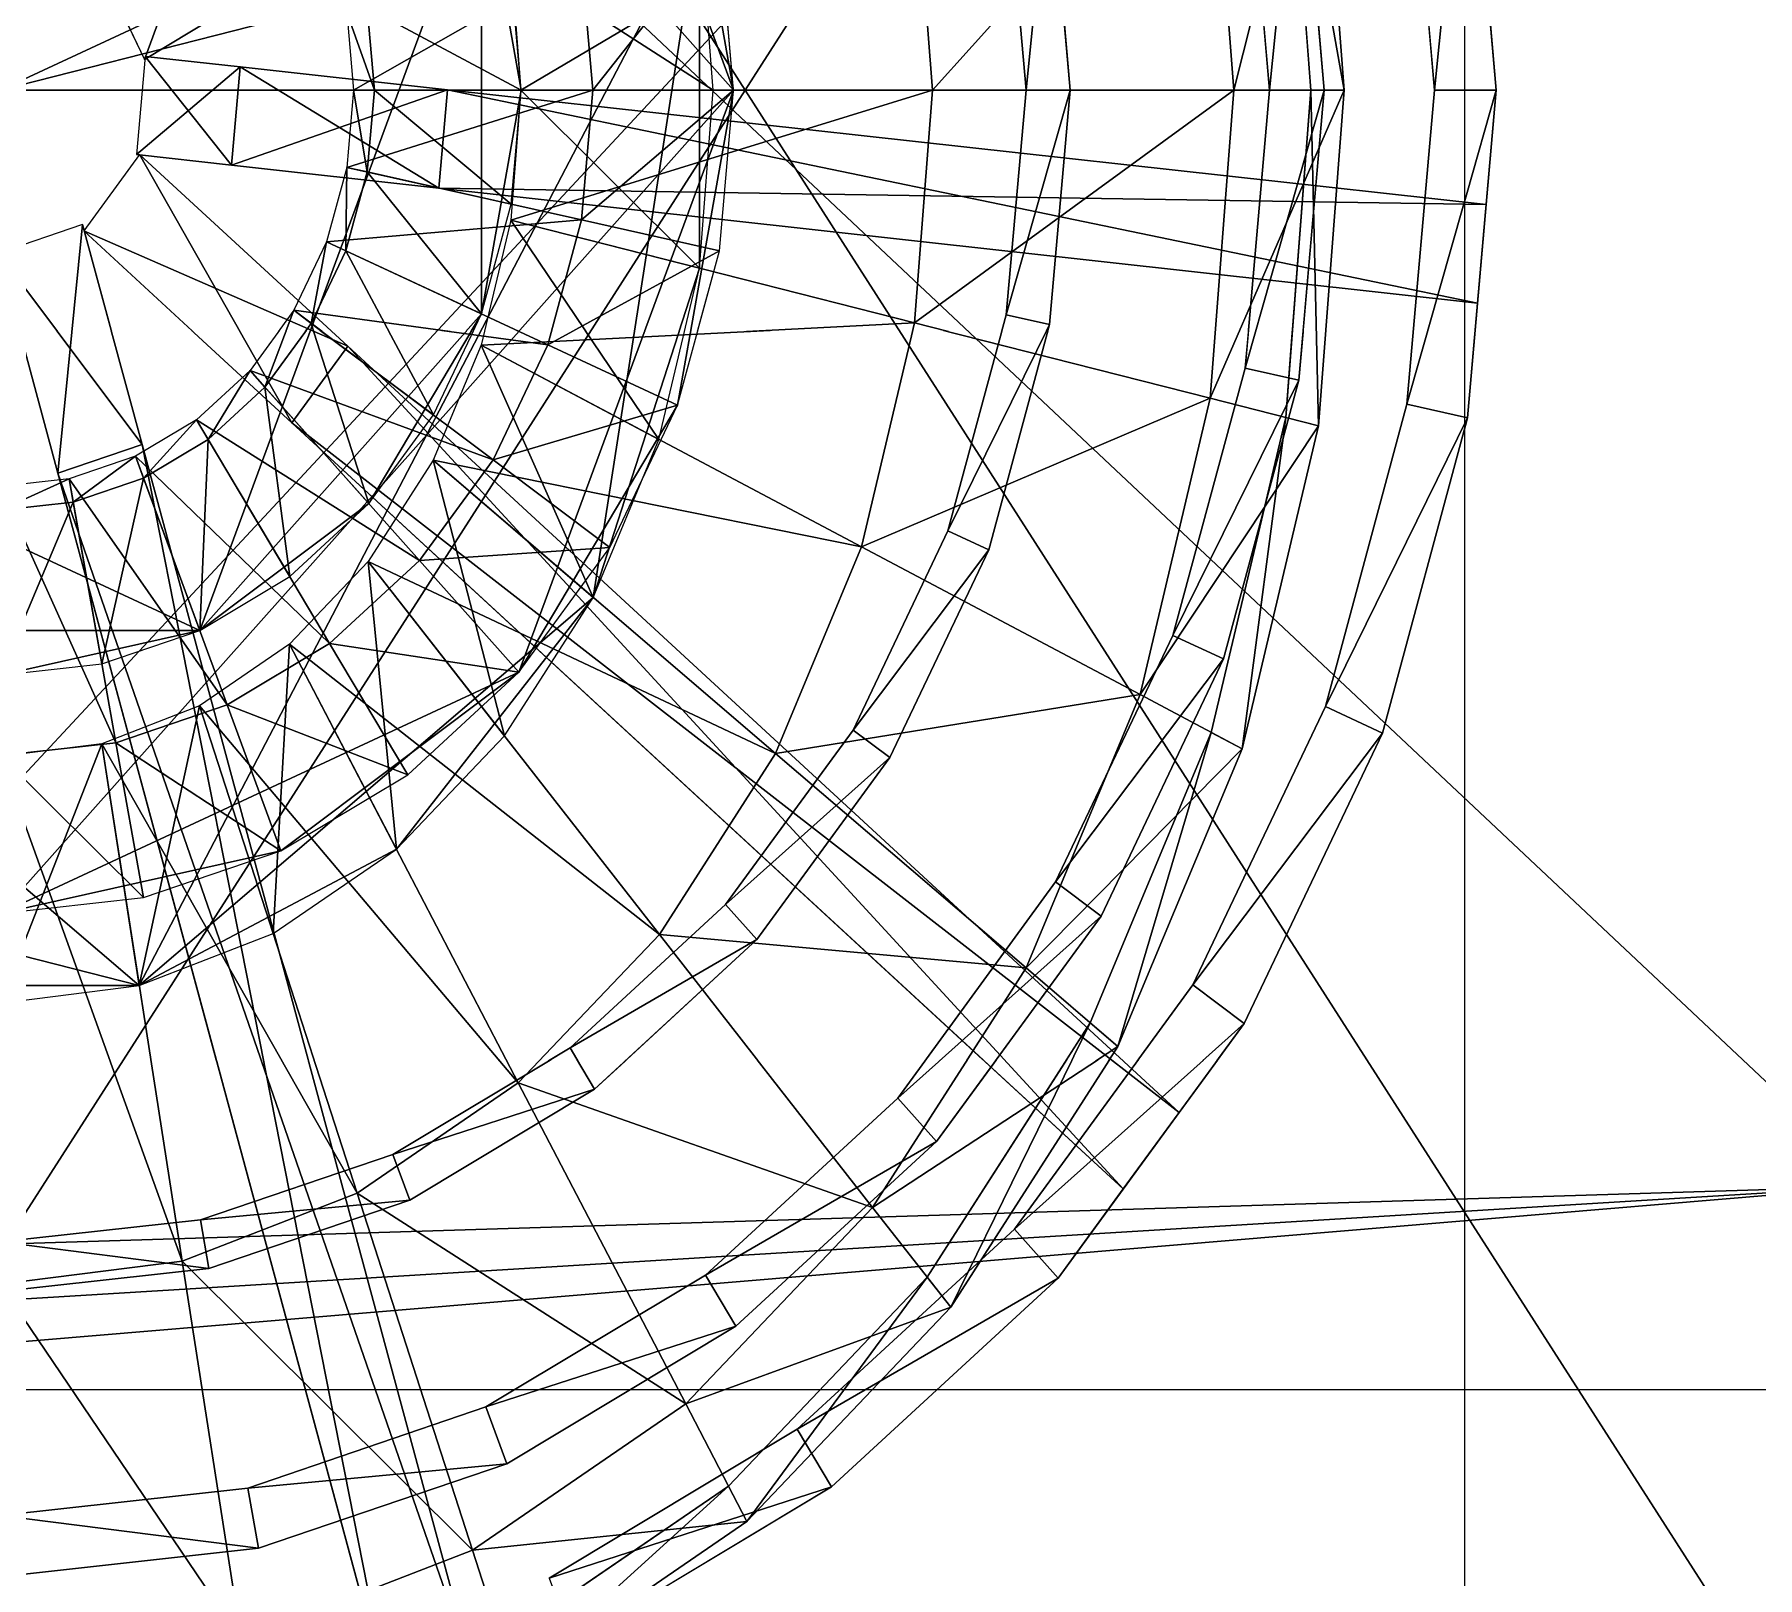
# Model space of a CAD drawing. Units: millimetres at full size, sheet at 1:50. Extents: x -9750 to 9750, y -6680 to 6675.
# Drawn here: x -107.2 to 2.4, y 2052.7 to 2150.8 of the extents above; entities that cross this region are included whole.
import ezdxf

# ---------------------------------------------------------------- set-up
doc = ezdxf.new("R2010")
doc.units = ezdxf.units.MM
doc.header["$LTSCALE"] = 50
doc.layers.add('0-9_部品実装', color=7, linetype='Continuous')
doc.layers.add('0-A_汎用オブジェクト（実装）', color=4, linetype='Continuous')

msp = doc.modelspace()

# ---------------------------------------------------------------- wipeouts: each hides what was drawn before it
msp.add_wipeout([(-3365.77, 3792.05), (-3365.77, -1764.95), (296.23, -1764.95), (296.23, -1764.95)])

# ---------------------------------------------------------------- next in the draw order: wipeouts: each hides what was drawn before it
msp.add_wipeout([(-3365.77, 3792.05), (296.23, -1764.95), (296.23, 3792.05), (296.23, 3792.05)])

# ---------------------------------------------------------------- next in the draw order: wipeouts: each hides what was drawn before it
msp.add_wipeout([(-301.16, 2039.03), (296.23, 2039.03), (296.23, 2085.54), (296.23, 2085.54)])

# ---------------------------------------------------------------- next in the draw order: wipeouts: each hides what was drawn before it
msp.add_wipeout([(-301.16, 2039.03), (296.23, 2085.54), (-303.77, 2085.54), (-303.77, 2085.54)])

# ---------------------------------------------------------------- next in the draw order: linework, layer by layer
at = {"layer": '0-A_汎用オブジェクト（実装）'}
for p, q in [((-71.59, 2083.72), (-83.35, 2076.66)), ((-71.59, 2083.72), (-83.35, 2076.66)), ((-64.54, 2071.88), (-52.31, 2083.15)), ((-49.85, 2080.39), (-62.61, 2068.63)), ((-49.85, 2080.39), (-62.61, 2068.63)), ((-96.66, 2075.41), (-84.43, 2079.57)), ((-83.35, 2076.66), (-96.12, 2072.31)), ((-83.35, 2076.66), (-96.12, 2072.31)), ((-109.39, 2074), (-96.66, 2075.41)), ((-109.39, 2074), (-96.66, 2075.41)), ((-58.71, 2062.08), (-44.89, 2074.82)), ((-58.71, 2062.08), (-44.89, 2074.82)), ((-96.12, 2072.31), (-109.39, 2070.84)), ((-96.12, 2072.31), (-109.39, 2070.84)), ((-63.08, 2058.47), (-50.44, 2071.76)), ((-63.08, 2058.47), (-50.44, 2071.76)), ((-63.08, 2058.47), (-50.44, 2071.76)), ((-63.08, 2058.47), (-50.44, 2071.76)), ((-63.08, 2058.47), (-50.44, 2071.76)), ((-63.08, 2058.47), (-50.44, 2071.76)), ((-42.11, 2071.7), (-56.53, 2058.41)), ((-42.11, 2071.7), (-56.53, 2058.41)), ((-62.61, 2068.63), (-77.17, 2059.89)), ((-62.61, 2068.63), (-77.17, 2059.89)), ((-74.48, 2052.61), (-58.71, 2062.08)), ((-74.48, 2052.61), (-58.71, 2062.08)), ((-77.17, 2059.89), (-92.96, 2054.51)), ((-77.17, 2059.89), (-92.96, 2054.51)), ((-77.49, 2048.6), (-63.08, 2058.47)), ((-77.49, 2048.6), (-63.08, 2058.47)), ((-77.49, 2048.6), (-63.08, 2058.47)), ((-77.49, 2048.6), (-63.08, 2058.47)), ((-77.49, 2048.6), (-63.08, 2058.47)), ((-77.49, 2048.6), (-63.08, 2058.47)), ((-56.53, 2058.41), (-72.98, 2048.53)), ((-56.53, 2058.41), (-72.98, 2048.53)), ((-61.9, 2056.22), (-76.68, 2046.1)), ((-76.68, 2046.1), (-61.9, 2056.22)), ((-92.96, 2054.51), (-109.39, 2052.69)), ((-92.96, 2054.51), (-109.39, 2052.69))]:
    msp.add_line(p, q, dxfattribs=at)
for points in [[(-65.8, 2063.69), (-76.45, 2084.12), (-86.7, 2077.1)], [(-84.43, 2079.57), (-83.35, 2076.66), (-71.59, 2083.72)], [(-84.43, 2079.57), (-83.35, 2076.66), (-71.59, 2083.72)], [(-53.91, 2076.19), (-76.45, 2084.12), (-65.8, 2063.69)], [(-64.54, 2071.88), (-49.85, 2080.39), (-52.31, 2083.15)], [(-64.54, 2071.88), (-62.61, 2068.63), (-49.85, 2080.39), (-64.54, 2071.88), (-49.85, 2080.39), (-52.31, 2083.15)], [(-64.54, 2071.88), (-62.61, 2068.63), (-49.85, 2080.39)], [(-96.66, 2075.41), (-83.35, 2076.66), (-84.43, 2079.57)], [(-96.66, 2075.41), (-83.35, 2076.66), (-84.43, 2079.57)], [(-79.36, 2054.4), (-86.7, 2077.1), (-97.82, 2072.78)], [(-65.8, 2063.69), (-86.7, 2077.1), (-79.36, 2054.4)], [(-96.66, 2075.41), (-96.12, 2072.31), (-83.35, 2076.66)], [(-96.66, 2075.41), (-96.12, 2072.31), (-83.35, 2076.66)], [(-48.94, 2069.84), (-53.91, 2076.19), (-65.8, 2063.69)], [(-109.39, 2074), (-96.12, 2072.31), (-96.66, 2075.41)], [(-109.39, 2074), (-109.39, 2070.84), (-96.12, 2072.31), (-109.39, 2074), (-96.12, 2072.31), (-96.66, 2075.41)], [(-58.71, 2062.08), (-56.53, 2058.41), (-42.11, 2071.7), (-58.71, 2062.08), (-42.11, 2071.7), (-44.89, 2074.82)], [(-58.71, 2062.08), (-56.53, 2058.41), (-42.11, 2071.7), (-58.71, 2062.08), (-42.11, 2071.7), (-44.89, 2074.82)], [(-109.39, 2074), (-109.39, 2070.84), (-96.12, 2072.31)], [(-94.08, 2048.68), (-97.82, 2072.78), (-109.39, 2071.32)], [(-79.36, 2054.4), (-97.82, 2072.78), (-94.08, 2048.68)], [(-78.5, 2063.5), (-62.61, 2068.63), (-64.54, 2071.88)], [(-78.5, 2063.5), (-62.61, 2068.63), (-64.54, 2071.88)], [(-50.44, 2071.76), (-63.08, 2058.47), (-61.9, 2056.22)], [(-50.44, 2071.76), (-61.9, 2056.22), (-48.94, 2069.84)], [(-94.08, 2048.68), (-109.39, 2071.32), (-109.39, 2046.75)], [(-48.94, 2069.84), (-65.8, 2063.69), (-61.9, 2056.22)], [(-78.5, 2063.5), (-77.17, 2059.89), (-62.61, 2068.63)], [(-78.5, 2063.5), (-77.17, 2059.89), (-62.61, 2068.63)], [(-93.64, 2058.34), (-77.17, 2059.89), (-78.5, 2063.5), (-93.64, 2058.34), (-92.96, 2054.51), (-77.17, 2059.89)], [(-93.64, 2058.34), (-77.17, 2059.89), (-78.5, 2063.5)], [(-61.9, 2056.22), (-65.8, 2063.69), (-79.36, 2054.4)], [(-74.48, 2052.61), (-56.53, 2058.41), (-58.71, 2062.08)], [(-74.48, 2052.61), (-56.53, 2058.41), (-58.71, 2062.08)], [(-93.64, 2058.34), (-92.96, 2054.51), (-77.17, 2059.89)], [(-109.39, 2056.6), (-92.96, 2054.51), (-93.64, 2058.34)], [(-109.39, 2056.6), (-92.96, 2054.51), (-93.64, 2058.34)], [(-63.08, 2058.47), (-77.49, 2048.6), (-76.68, 2046.1)], [(-63.08, 2058.47), (-76.68, 2046.1), (-61.9, 2056.22)], [(-74.48, 2052.61), (-72.98, 2048.53), (-56.53, 2058.41)], [(-74.48, 2052.61), (-72.98, 2048.53), (-56.53, 2058.41)], [(-109.39, 2056.6), (-109.39, 2052.69), (-92.96, 2054.51)], [(-109.39, 2056.6), (-109.39, 2052.69), (-92.96, 2054.51)], [(-61.9, 2056.22), (-79.36, 2054.4), (-76.68, 2046.1)], [(-76.68, 2046.1), (-79.36, 2054.4), (-94.08, 2048.68)]]:
    msp.add_lwpolyline(points, close=True, dxfattribs=at)
for points in [[(-78.5, 2063.5), (-64.54, 2071.88), (-52.31, 2083.15)], [(-37.97, 2077.37), (-42.11, 2071.7), (-37.97, 2077.37)], [(-93.64, 2058.34), (-78.5, 2063.5), (-64.54, 2071.88)], [(-48.94, 2069.84), (-61.9, 2056.22), (-48.94, 2069.84)], [(-109.39, 2056.6), (-93.64, 2058.34), (-78.5, 2063.5)], [(-125.14, 2058.34), (-109.39, 2056.6), (-93.64, 2058.34)]]:
    msp.add_lwpolyline(points, dxfattribs=at)

# ---------------------------------------------------------------- next in the draw order: wipeouts: each hides what was drawn before it
msp.add_wipeout([(-303.77, 2085.54), (296.23, 2085.54), (296.23, 2131.95), (296.23, 2131.95)])

# ---------------------------------------------------------------- next in the draw order: wipeouts: each hides what was drawn before it
msp.add_wipeout([(-303.77, 2085.54), (296.23, 2131.95), (-299.27, 2131.95), (-299.27, 2131.95)])

# ---------------------------------------------------------------- next in the draw order: linework, layer by layer
for p, q in [((-34.81, 2112.57), (-30.21, 2129.58)), ((-26.8, 2128.82), (-31.59, 2111.08)), ((-26.8, 2128.82), (-31.59, 2111.08)), ((-25.11, 2108.06), (-19.92, 2127.28)), ((-70.62, 2118.17), (-66.31, 2127.23)), ((-70.62, 2118.17), (-66.31, 2127.23)), ((-32.37, 2106.4), (-27.63, 2126.44)), ((-32.37, 2106.4), (-27.63, 2126.44)), ((-32.37, 2106.4), (-27.63, 2126.44)), ((-32.37, 2106.4), (-27.63, 2126.44)), ((-32.37, 2106.4), (-27.63, 2126.44)), ((-32.37, 2106.4), (-27.63, 2126.44)), ((-37.97, 2077.37), (-90.84, 2126.11)), ((-90.84, 2126.11), (-37.97, 2077.37)), ((-105.73, 2122.9), (-84.58, 2044.58)), ((-84.58, 2044.58), (-105.73, 2122.9)), ((-55.15, 2106.56), (-49.12, 2119.23)), ((-76.42, 2110.24), (-70.62, 2118.17)), ((-76.42, 2110.24), (-70.62, 2118.17)), ((-31.59, 2111.08), (-39.37, 2094.72)), ((-31.59, 2111.08), (-39.37, 2094.72)), ((-83.48, 2103.72), (-76.42, 2110.24)), ((-83.48, 2103.72), (-76.42, 2110.24)), ((-33.54, 2090.35), (-25.11, 2108.06)), ((-63.26, 2095.46), (-55.15, 2106.56)), ((-40.08, 2087.94), (-32.37, 2106.4)), ((-40.08, 2087.94), (-32.37, 2106.4)), ((-40.08, 2087.94), (-32.37, 2106.4)), ((-40.08, 2087.94), (-32.37, 2106.4)), ((-40.08, 2087.94), (-32.37, 2106.4)), ((-40.08, 2087.94), (-32.37, 2106.4)), ((-21.48, 2106.37), (-30.28, 2087.9)), ((-21.48, 2106.37), (-30.28, 2087.9)), ((-52.81, 2104.81), (-61.27, 2093.23)), ((-91.55, 2098.88), (-83.48, 2103.72)), ((-91.55, 2098.88), (-83.48, 2103.72)), ((-100.29, 2095.9), (-91.55, 2098.88)), ((-100.29, 2095.9), (-91.55, 2098.88)), ((-52.31, 2083.15), (-42.27, 2096.9)), ((-109.39, 2094.89), (-100.29, 2095.9)), ((-109.39, 2094.89), (-100.29, 2095.9)), ((-73.15, 2086.35), (-63.26, 2095.46)), ((-39.37, 2094.72), (-49.85, 2080.39)), ((-39.37, 2094.72), (-49.85, 2080.39)), ((-61.27, 2093.23), (-71.59, 2083.72)), ((-61.27, 2093.23), (-71.59, 2083.72)), ((-44.89, 2074.82), (-33.54, 2090.35)), ((-50.44, 2071.76), (-40.08, 2087.94)), ((-50.44, 2071.76), (-40.08, 2087.94)), ((-50.44, 2071.76), (-40.08, 2087.94)), ((-50.44, 2071.76), (-40.08, 2087.94)), ((-50.44, 2071.76), (-40.08, 2087.94)), ((-50.44, 2071.76), (-40.08, 2087.94)), ((-42.11, 2071.7), (-30.28, 2087.9)), ((-34.42, 2082.23), (-30.28, 2087.9)), ((-84.43, 2079.57), (-73.15, 2086.35))]:
    msp.add_line(p, q, dxfattribs=at)
for points in [[(-37.97, 2077.37), (-34.42, 2082.23), (-87.29, 2130.97), (-37.97, 2077.37), (-87.29, 2130.97), (-90.84, 2126.11)], [(-71.69, 2115), (-78.81, 2131.05), (-81.87, 2123.72)], [(-54.61, 2118.21), (-78.81, 2131.05), (-81.87, 2123.72), (-54.61, 2118.21), (-81.87, 2123.72), (-60.09, 2105.07)], [(-71.69, 2115), (-67.5, 2125.04), (-78.81, 2131.05)], [(-78.05, 2123.75), (-66.31, 2127.23), (-74.57, 2131.07)], [(-34.81, 2112.57), (-26.8, 2128.82), (-30.21, 2129.58)], [(-34.81, 2112.57), (-31.59, 2111.08), (-26.8, 2128.82), (-34.81, 2112.57), (-26.8, 2128.82), (-30.21, 2129.58)], [(-96.17, 2125.05), (-93.51, 2129.44), (-96.91, 2126.3)], [(-82.74, 2117.34), (-93.51, 2129.44), (-96.91, 2126.3)], [(-96.17, 2125.05), (-92.57, 2128.37), (-93.51, 2129.44)], [(-92.57, 2128.37), (-96.17, 2125.05), (-90.98, 2116.33)], [(-78.05, 2123.75), (-93.51, 2129.44), (-82.74, 2117.34)], [(-92.57, 2128.37), (-90.98, 2116.33), (-85.96, 2120.96)], [(-34.81, 2112.57), (-31.59, 2111.08), (-26.8, 2128.82)], [(-25.55, 2125.91), (-32.43, 2127.66), (-36.9, 2108.81)], [(-100.28, 2122.58), (-96.91, 2126.3), (-100.8, 2123.97)], [(-88.45, 2112.07), (-96.91, 2126.3), (-100.8, 2123.97)], [(-100.28, 2122.58), (-96.17, 2125.05), (-96.91, 2126.3)], [(-82.74, 2117.34), (-96.91, 2126.3), (-88.45, 2112.07)], [(-78.05, 2123.75), (-70.62, 2118.17), (-66.31, 2127.23)], [(-76.42, 2110.24), (-70.62, 2118.17), (-66.31, 2127.23)], [(-27.63, 2126.44), (-30.41, 2105.36), (-25.55, 2125.91), (-27.63, 2126.44), (-32.37, 2106.4), (-30.41, 2105.36)], [(-34.42, 2082.23), (-90.84, 2126.11), (-37.97, 2077.37)], [(-25.55, 2125.91), (-36.9, 2108.81), (-30.41, 2105.36)], [(-84.58, 2044.58), (-100.38, 2124.73), (-105.73, 2122.9)], [(-79.23, 2046.4), (-100.38, 2124.73), (-105.73, 2122.9), (-79.23, 2046.4), (-105.73, 2122.9), (-84.58, 2044.58)], [(-84.58, 2044.58), (-79.23, 2046.4), (-100.38, 2124.73)], [(-96.17, 2125.05), (-100.28, 2122.58), (-96.71, 2112.89)], [(-96.17, 2125.05), (-96.71, 2112.89), (-90.98, 2116.33)], [(-104.75, 2121.06), (-100.8, 2123.97), (-105.01, 2122.53)], [(-94.97, 2108.16), (-105.01, 2122.53), (-102.04, 2105.75), (-94.97, 2108.16), (-100.8, 2123.97), (-105.01, 2122.53)], [(-104.75, 2121.06), (-100.28, 2122.58), (-100.8, 2123.97)], [(-88.45, 2112.07), (-100.8, 2123.97), (-94.97, 2108.16)], [(-77.33, 2106.2), (-81.87, 2123.72), (-85.99, 2117.29), (-77.33, 2106.2), (-71.69, 2115), (-81.87, 2123.72)], [(-60.09, 2105.07), (-81.87, 2123.72), (-85.99, 2117.29)], [(-82.74, 2117.34), (-70.62, 2118.17), (-78.05, 2123.75)], [(-109.39, 2120.55), (-105.01, 2122.53), (-109.39, 2122.05)], [(-109.39, 2120.55), (-104.75, 2121.06), (-105.01, 2122.53)], [(-102.04, 2105.75), (-105.01, 2122.53), (-109.39, 2122.05)], [(-102.04, 2105.75), (-109.39, 2122.05), (-109.39, 2104.93)], [(-100.28, 2122.58), (-102.93, 2110.77), (-96.71, 2112.89), (-100.28, 2122.58), (-104.75, 2121.06), (-102.93, 2110.77)], [(-104.75, 2121.06), (-109.39, 2110.06), (-102.93, 2110.77), (-104.75, 2121.06), (-109.39, 2120.55), (-109.39, 2110.06)], [(-85.96, 2120.96), (-96.71, 2112.89), (-90.98, 2116.33)], [(-55.15, 2106.56), (-52.81, 2104.81), (-46.52, 2118.02), (-55.15, 2106.56), (-46.52, 2118.02), (-49.12, 2119.23)], [(-55.15, 2106.56), (-52.81, 2104.81), (-46.52, 2118.02), (-55.15, 2106.56), (-46.52, 2118.02), (-49.12, 2119.23)], [(-82.74, 2117.34), (-76.42, 2110.24), (-70.62, 2118.17)], [(-36.9, 2108.81), (-54.61, 2118.21), (-60.09, 2105.07)], [(-84.2, 2098.98), (-85.99, 2117.29), (-91, 2112.02)], [(-67.47, 2093.56), (-85.99, 2117.29), (-91, 2112.02)], [(-88.45, 2112.07), (-76.42, 2110.24), (-82.74, 2117.34)], [(-84.2, 2098.98), (-77.33, 2106.2), (-85.99, 2117.29)], [(-60.09, 2105.07), (-85.99, 2117.29), (-67.47, 2093.56)], [(-71.69, 2115), (-100.55, 2090.3), (-84.2, 2098.98)], [(-71.69, 2115), (-84.2, 2098.98), (-77.33, 2106.2)], [(-96.71, 2112.89), (-122.07, 2112.89), (-109.39, 2110.06)], [(-96.71, 2112.89), (-109.39, 2110.06), (-102.93, 2110.77)], [(-92.04, 2093.61), (-91, 2112.02), (-96.72, 2108.1), (-92.04, 2093.61), (-84.2, 2098.98), (-91, 2112.02)], [(-76.45, 2084.12), (-91, 2112.02), (-96.72, 2108.1)], [(-94.97, 2108.16), (-91.55, 2098.88), (-83.48, 2103.72), (-94.97, 2108.16), (-83.48, 2103.72), (-88.45, 2112.07)], [(-67.47, 2093.56), (-91, 2112.02), (-76.45, 2084.12)], [(-88.45, 2112.07), (-83.48, 2103.72), (-76.42, 2110.24)], [(-42.27, 2096.9), (-31.59, 2111.08), (-34.81, 2112.57)], [(-42.27, 2096.9), (-31.59, 2111.08), (-34.81, 2112.57)], [(-42.27, 2096.9), (-39.37, 2094.72), (-31.59, 2111.08)], [(-42.27, 2096.9), (-39.37, 2094.72), (-31.59, 2111.08)], [(-109.39, 2094.89), (-91.55, 2098.88), (-76.42, 2110.24)], [(-91.55, 2098.88), (-83.48, 2103.72), (-76.42, 2110.24)], [(-36.9, 2108.81), (-60.09, 2105.07), (-44.15, 2091.43)], [(-30.41, 2105.36), (-36.9, 2108.81), (-44.15, 2091.43), (-30.41, 2105.36), (-44.15, 2091.43), (-38.31, 2086.43)], [(-100.55, 2090.3), (-96.72, 2108.1), (-102.93, 2105.69)], [(-86.7, 2077.1), (-102.93, 2105.69), (-97.82, 2072.78), (-86.7, 2077.1), (-96.72, 2108.1), (-102.93, 2105.69)], [(-102.04, 2105.75), (-91.55, 2098.88), (-94.97, 2108.16)], [(-100.55, 2090.3), (-92.04, 2093.61), (-96.72, 2108.1)], [(-76.45, 2084.12), (-96.72, 2108.1), (-86.7, 2077.1)], [(-33.54, 2090.35), (-21.48, 2106.37), (-25.11, 2108.06)], [(-33.54, 2090.35), (-21.48, 2106.37), (-25.11, 2108.06)], [(-63.26, 2095.46), (-52.81, 2104.81), (-55.15, 2106.56)], [(-63.26, 2095.46), (-52.81, 2104.81), (-55.15, 2106.56)], [(-109.39, 2104.93), (-109.39, 2094.89), (-100.29, 2095.9), (-109.39, 2104.93), (-100.29, 2095.9), (-102.04, 2105.75)], [(-109.39, 2089.19), (-102.93, 2105.69), (-109.39, 2104.87)], [(-109.39, 2089.19), (-100.55, 2090.3), (-102.93, 2105.69)], [(-97.82, 2072.78), (-102.93, 2105.69), (-109.39, 2104.87)], [(-102.04, 2105.75), (-100.29, 2095.9), (-91.55, 2098.88)], [(-32.37, 2106.4), (-38.31, 2086.43), (-30.41, 2105.36), (-32.37, 2106.4), (-40.08, 2087.94), (-38.31, 2086.43)], [(-33.54, 2090.35), (-30.28, 2087.9), (-21.48, 2106.37)], [(-33.54, 2090.35), (-30.28, 2087.9), (-21.48, 2106.37)], [(-97.82, 2072.78), (-109.39, 2104.87), (-109.39, 2071.32)], [(-44.15, 2091.43), (-60.09, 2105.07), (-67.47, 2093.56)], [(-63.26, 2095.46), (-61.27, 2093.23), (-52.81, 2104.81)], [(-63.26, 2095.46), (-61.27, 2093.23), (-52.81, 2104.81)], [(-100.55, 2090.3), (-134.58, 2098.98), (-118.24, 2090.3)], [(-109.39, 2094.89), (-100.29, 2095.9), (-91.55, 2098.88)], [(-84.2, 2098.98), (-100.55, 2090.3), (-92.04, 2093.61)], [(-52.31, 2083.15), (-39.37, 2094.72), (-42.27, 2096.9)], [(-52.31, 2083.15), (-39.37, 2094.72), (-42.27, 2096.9)], [(-73.15, 2086.35), (-61.27, 2093.23), (-63.26, 2095.46)], [(-73.15, 2086.35), (-61.27, 2093.23), (-63.26, 2095.46)], [(-52.31, 2083.15), (-49.85, 2080.39), (-39.37, 2094.72)], [(-52.31, 2083.15), (-49.85, 2080.39), (-39.37, 2094.72)], [(-53.91, 2076.19), (-67.47, 2093.56), (-76.45, 2084.12)], [(-44.15, 2091.43), (-67.47, 2093.56), (-53.91, 2076.19)], [(-73.15, 2086.35), (-71.59, 2083.72), (-61.27, 2093.23)], [(-73.15, 2086.35), (-71.59, 2083.72), (-61.27, 2093.23)], [(-38.31, 2086.43), (-44.15, 2091.43), (-53.91, 2076.19)], [(-100.55, 2090.3), (-118.24, 2090.3), (-109.39, 2089.19)], [(-44.89, 2074.82), (-30.28, 2087.9), (-33.54, 2090.35)], [(-44.89, 2074.82), (-42.11, 2071.7), (-30.28, 2087.9), (-44.89, 2074.82), (-30.28, 2087.9), (-33.54, 2090.35)], [(-40.08, 2087.94), (-48.94, 2069.84), (-38.31, 2086.43), (-40.08, 2087.94), (-50.44, 2071.76), (-48.94, 2069.84)], [(-44.89, 2074.82), (-42.11, 2071.7), (-30.28, 2087.9)], [(-34.42, 2082.23), (-42.11, 2071.7), (-37.97, 2077.37), (-34.42, 2082.23), (-42.11, 2071.7), (-30.28, 2087.9)], [(-37.97, 2077.37), (-30.28, 2087.9), (-34.42, 2082.23)], [(-84.43, 2079.57), (-71.59, 2083.72), (-73.15, 2086.35)], [(-84.43, 2079.57), (-71.59, 2083.72), (-73.15, 2086.35)], [(-38.31, 2086.43), (-53.91, 2076.19), (-48.94, 2069.84)]]:
    msp.add_lwpolyline(points, close=True, dxfattribs=at)
for points in [[(-30.28, 2087.9), (-34.42, 2082.23), (-87.29, 2130.97), (-90.84, 2126.11), (-34.42, 2082.23)], [(-34.42, 2082.23), (-87.29, 2130.97), (-34.42, 2082.23)], [(-42.27, 2096.9), (-34.81, 2112.57), (-30.21, 2129.58)], [(-25.55, 2125.91), (-30.41, 2105.36), (-25.55, 2125.91)], [(-100.38, 2124.73), (-79.23, 2046.4), (-100.38, 2124.73)], [(-46.52, 2118.02), (-52.81, 2104.81), (-61.27, 2093.23)], [(-52.31, 2083.15), (-42.27, 2096.9), (-34.81, 2112.57)], [(-44.89, 2074.82), (-33.54, 2090.35), (-25.11, 2108.06)], [(-73.15, 2086.35), (-63.26, 2095.46), (-55.15, 2106.56)], [(-30.41, 2105.36), (-38.31, 2086.43), (-30.41, 2105.36)], [(-96.66, 2075.41), (-84.43, 2079.57), (-73.15, 2086.35)], [(-38.31, 2086.43), (-48.94, 2069.84), (-38.31, 2086.43)]]:
    msp.add_lwpolyline(points, dxfattribs=at)

# ---------------------------------------------------------------- next in the draw order: wipeouts: each hides what was drawn before it
msp.add_wipeout([(-299.27, 2131.95), (296.23, 2131.95), (296.23, 2175.84), (296.23, 2175.84)])

# ---------------------------------------------------------------- next in the draw order: wipeouts: each hides what was drawn before it
msp.add_wipeout([(-299.27, 2131.95), (296.23, 2175.84), (-288.22, 2175.84), (-288.22, 2175.84)])

# ---------------------------------------------------------------- next in the draw order: linework, layer by layer
for p, q in [((-26.03, 2147.27), (-27.63, 2168.11)), ((-26.03, 2147.27), (-27.63, 2168.11)), ((-26.03, 2147.27), (-27.63, 2168.11)), ((-26.03, 2147.27), (-27.63, 2168.11)), ((-26.03, 2147.27), (-27.63, 2168.11)), ((-26.03, 2147.27), (-27.63, 2168.11)), ((-18.17, 2147.27), (-19.92, 2167.26)), ((-18.17, 2147.27), (-19.92, 2167.26)), ((-26.8, 2165.73), (-25.18, 2147.27)), ((-26.8, 2165.73), (-25.18, 2147.27)), ((-28.66, 2147.27), (-30.21, 2164.96)), ((-28.66, 2147.27), (-30.21, 2164.96)), ((-42.65, 2162.19), (-41.34, 2147.27)), ((-62.76, 2147.27), (-63.65, 2157.49)), ((-62.76, 2147.27), (-63.65, 2157.49)), ((-102.87, 2154.75), (-100.23, 2149.21)), ((-102.87, 2154.75), (-100.23, 2149.21)), ((-100.18, 2149.41), (-100.73, 2143.16)), ((-100.18, 2149.41), (-100.73, 2143.16)), ((-94.13, 2148.74), (-100.18, 2149.41)), ((-100.18, 2149.41), (-94.13, 2148.74)), ((-94.13, 2148.74), (-80.94, 2147.28)), ((-80.94, 2147.28), (-94.13, 2148.74)), ((-63.65, 2137.05), (-62.76, 2147.27)), ((-63.65, 2137.05), (-62.76, 2147.27)), ((-41.34, 2147.27), (-42.65, 2132.36)), ((-30.21, 2129.58), (-28.66, 2147.27)), ((-30.21, 2129.58), (-28.66, 2147.27)), ((-27.63, 2126.44), (-26.03, 2147.27)), ((-27.63, 2126.44), (-26.03, 2147.27)), ((-27.63, 2126.44), (-26.03, 2147.27)), ((-27.63, 2126.44), (-26.03, 2147.27)), ((-27.63, 2126.44), (-26.03, 2147.27)), ((-27.63, 2126.44), (-26.03, 2147.27)), ((-25.18, 2147.27), (-26.8, 2128.82)), ((-25.18, 2147.27), (-26.8, 2128.82)), ((-19.92, 2127.28), (-18.17, 2147.27)), ((-100.53, 2143.17), (-104.08, 2138.31)), ((-100.53, 2143.17), (-104.08, 2138.31)), ((-104.16, 2138.72), (-109.51, 2136.9)), ((-104.16, 2138.72), (-109.51, 2136.9)), ((-104.16, 2138.72), (-100.38, 2124.73)), ((-100.38, 2124.73), (-104.16, 2138.72)), ((-66.31, 2127.23), (-63.65, 2137.05)), ((-66.31, 2127.23), (-63.65, 2137.05))]:
    msp.add_line(p, q, dxfattribs=at)
for points in [[(-153.86, 2135.94), (-64.92, 2158.61), (-118.24, 2204.25)], [(-62.76, 2147.27), (-109.39, 2199.65), (-156.02, 2147.27)], [(-62.76, 2147.27), (-76.42, 2184.31), (-109.39, 2199.65)], [(-62.76, 2147.27), (-66.31, 2167.32), (-76.42, 2184.31)], [(-140, 2133.03), (-78.78, 2161.52), (-122.07, 2181.66)], [(-25.55, 2168.64), (-32.43, 2166.88), (-30.93, 2147.27)], [(-25.55, 2168.64), (-30.93, 2147.27), (-23.91, 2147.27)], [(-27.63, 2168.11), (-23.91, 2147.27), (-25.55, 2168.64), (-27.63, 2168.11), (-26.03, 2147.27), (-23.91, 2147.27)], [(-62.76, 2147.27), (-63.65, 2157.49), (-66.31, 2167.32)], [(-32.43, 2166.88), (-51.24, 2162.09), (-50.1, 2147.27)], [(-32.43, 2166.88), (-50.1, 2147.27), (-30.93, 2147.27)], [(-28.66, 2147.27), (-26.8, 2165.73), (-30.21, 2164.96), (-28.66, 2147.27), (-25.18, 2147.27), (-26.8, 2165.73)], [(-28.66, 2147.27), (-26.8, 2165.73), (-30.21, 2164.96)], [(-28.66, 2147.27), (-25.18, 2147.27), (-26.8, 2165.73)], [(-78.78, 2161.52), (-140, 2133.03), (-96.71, 2112.89)], [(-78.78, 2161.52), (-96.71, 2112.89), (-78.78, 2133.03)], [(-78.78, 2161.52), (-78.78, 2133.03), (-76.26, 2147.27)], [(-78.78, 2161.52), (-76.26, 2147.27), (-76.89, 2154.53)], [(-51.24, 2162.09), (-76.93, 2155.55), (-76.29, 2147.27)], [(-51.24, 2162.09), (-76.29, 2147.27), (-50.1, 2147.27)], [(-44.15, 2147.27), (-42.65, 2162.19), (-45.41, 2161.57)], [(-44.15, 2147.27), (-42.65, 2162.19), (-45.41, 2161.57)], [(-44.15, 2147.27), (-41.34, 2147.27), (-42.65, 2162.19)], [(-44.15, 2147.27), (-41.34, 2147.27), (-42.65, 2162.19)], [(-64.92, 2158.61), (-153.86, 2135.94), (-100.55, 2090.3)], [(-94.24, 2152.81), (-102.87, 2154.75), (-100.23, 2149.21), (-94.24, 2152.81), (-96.88, 2158.35), (-102.87, 2154.75)], [(-96.88, 2158.35), (-102.87, 2154.75), (-100.23, 2149.21)], [(-64.92, 2158.61), (-100.55, 2090.3), (-71.69, 2115)], [(-96.88, 2158.35), (-100.23, 2149.21), (-94.24, 2152.81)], [(-64.05, 2147.27), (-76.93, 2155.55), (-76.29, 2147.27), (-64.05, 2147.27), (-64.92, 2158.61), (-76.93, 2155.55)], [(-64.92, 2158.61), (-71.69, 2115), (-64.92, 2135.94)], [(-64.92, 2158.61), (-64.92, 2135.94), (-64.05, 2147.27)], [(-71.7, 2147.27), (-63.65, 2157.49), (-72.42, 2155.53)], [(-71.7, 2147.27), (-62.76, 2147.27), (-63.65, 2157.49)], [(-72.42, 2155.53), (-87.36, 2152.2), (-86.93, 2147.27), (-72.42, 2155.53), (-86.93, 2147.27), (-71.7, 2147.27)], [(-86.05, 2152.49), (-76.26, 2147.27), (-76.89, 2154.53)], [(-85.6, 2147.27), (-86.05, 2152.49), (-87.36, 2152.2)], [(-86.05, 2152.49), (-85.6, 2147.27), (-76.26, 2147.27)], [(-85.6, 2147.27), (-87.36, 2152.2), (-86.93, 2147.27)], [(-94.68, 2142.49), (-100.18, 2149.41), (-100.73, 2143.16)], [(-94.13, 2148.74), (-100.18, 2149.41), (-100.73, 2143.16), (-94.13, 2148.74), (-100.73, 2143.16), (-94.68, 2142.49)], [(-94.68, 2142.49), (-94.13, 2148.74), (-100.18, 2149.41)], [(-81.49, 2141.03), (-94.13, 2148.74), (-94.68, 2142.49)], [(-80.94, 2147.28), (-94.13, 2148.74), (-94.68, 2142.49), (-80.94, 2147.28), (-94.68, 2142.49), (-81.49, 2141.03)], [(-81.49, 2141.03), (-80.94, 2147.28), (-94.13, 2148.74)], [(-156.02, 2147.27), (-109.39, 2094.89), (-62.76, 2147.27)], [(-109.39, 2094.89), (-76.42, 2110.24), (-62.76, 2147.27)], [(-86.05, 2142.06), (-86.93, 2147.27), (-87.36, 2142.35)], [(-71.7, 2147.27), (-87.36, 2142.35), (-72.42, 2139.01), (-71.7, 2147.27), (-86.93, 2147.27), (-87.36, 2142.35)], [(-86.05, 2142.06), (-85.6, 2147.27), (-86.93, 2147.27)], [(-85.6, 2147.27), (-86.05, 2142.06), (-76.89, 2140.01)], [(-85.6, 2147.27), (-76.89, 2140.01), (-76.26, 2147.27)], [(-76.26, 2147.27), (-78.78, 2133.03), (-76.89, 2140.01)], [(-64.92, 2135.94), (-76.29, 2147.27), (-76.93, 2139)], [(-50.1, 2147.27), (-76.29, 2147.27), (-76.93, 2139), (-50.1, 2147.27), (-76.93, 2139), (-51.24, 2132.46)], [(-76.42, 2110.24), (-66.31, 2127.23), (-62.76, 2147.27)], [(-64.92, 2135.94), (-64.05, 2147.27), (-76.29, 2147.27)], [(-72.42, 2139.01), (-63.65, 2137.05), (-62.76, 2147.27), (-72.42, 2139.01), (-62.76, 2147.27), (-71.7, 2147.27)], [(-66.31, 2127.23), (-63.65, 2137.05), (-62.76, 2147.27)], [(-30.93, 2147.27), (-51.24, 2132.46), (-32.43, 2127.66)], [(-30.93, 2147.27), (-50.1, 2147.27), (-51.24, 2132.46)], [(-45.41, 2132.98), (-42.65, 2132.36), (-41.34, 2147.27), (-45.41, 2132.98), (-41.34, 2147.27), (-44.15, 2147.27)], [(-45.41, 2132.98), (-42.65, 2132.36), (-41.34, 2147.27), (-45.41, 2132.98), (-41.34, 2147.27), (-44.15, 2147.27)], [(-23.91, 2147.27), (-30.93, 2147.27), (-32.43, 2127.66), (-23.91, 2147.27), (-32.43, 2127.66), (-25.55, 2125.91)], [(-30.21, 2129.58), (-25.18, 2147.27), (-28.66, 2147.27), (-30.21, 2129.58), (-26.8, 2128.82), (-25.18, 2147.27)], [(-30.21, 2129.58), (-26.8, 2128.82), (-25.18, 2147.27)], [(-30.21, 2129.58), (-25.18, 2147.27), (-28.66, 2147.27)], [(-26.03, 2147.27), (-25.55, 2125.91), (-23.91, 2147.27), (-26.03, 2147.27), (-27.63, 2126.44), (-25.55, 2125.91)], [(-90.84, 2126.11), (-100.53, 2143.17), (-104.08, 2138.31)], [(-87.29, 2130.97), (-100.53, 2143.17), (-104.08, 2138.31), (-87.29, 2130.97), (-104.08, 2138.31), (-90.84, 2126.11)], [(-90.84, 2126.11), (-87.29, 2130.97), (-100.53, 2143.17)], [(-87.41, 2137.05), (-87.36, 2142.35), (-88.64, 2137.62)], [(-72.42, 2139.01), (-87.36, 2142.35), (-88.64, 2137.62)], [(-87.41, 2137.05), (-86.05, 2142.06), (-87.36, 2142.35)], [(-86.05, 2142.06), (-87.41, 2137.05), (-78.78, 2133.03)], [(-86.05, 2142.06), (-78.78, 2133.03), (-76.89, 2140.01)], [(-105.73, 2122.9), (-104.16, 2138.72), (-109.51, 2136.9)], [(-100.38, 2124.73), (-104.16, 2138.72), (-109.51, 2136.9), (-100.38, 2124.73), (-109.51, 2136.9), (-105.73, 2122.9)], [(-105.73, 2122.9), (-100.38, 2124.73), (-104.16, 2138.72)], [(-72.42, 2139.01), (-88.64, 2137.62), (-74.57, 2131.07)], [(-67.5, 2125.04), (-64.92, 2135.94), (-76.93, 2139), (-67.5, 2125.04), (-76.93, 2139), (-78.81, 2131.05)], [(-51.24, 2132.46), (-76.93, 2139), (-78.81, 2131.05), (-51.24, 2132.46), (-78.81, 2131.05), (-54.61, 2118.21)], [(-74.57, 2131.07), (-66.31, 2127.23), (-63.65, 2137.05), (-74.57, 2131.07), (-63.65, 2137.05), (-72.42, 2139.01)], [(-89.61, 2132.42), (-88.64, 2137.62), (-90.72, 2133.26), (-89.61, 2132.42), (-87.41, 2137.05), (-88.64, 2137.62)], [(-74.57, 2131.07), (-90.72, 2133.26), (-78.05, 2123.75), (-74.57, 2131.07), (-88.64, 2137.62), (-90.72, 2133.26)], [(-87.41, 2137.05), (-81.84, 2126.6), (-78.78, 2133.03), (-87.41, 2137.05), (-89.61, 2132.42), (-81.84, 2126.6)], [(-100.55, 2090.3), (-153.86, 2135.94), (-134.58, 2098.98)], [(-64.92, 2135.94), (-71.69, 2115), (-67.5, 2125.04)], [(-96.71, 2112.89), (-140, 2133.03), (-122.07, 2112.89)], [(-78.78, 2133.03), (-96.71, 2112.89), (-85.96, 2120.96)], [(-92.57, 2128.37), (-89.61, 2132.42), (-90.72, 2133.26), (-92.57, 2128.37), (-90.72, 2133.26), (-93.51, 2129.44)], [(-78.05, 2123.75), (-90.72, 2133.26), (-93.51, 2129.44)], [(-78.78, 2133.03), (-85.96, 2120.96), (-81.84, 2126.6)], [(-49.12, 2119.23), (-46.52, 2118.02), (-42.65, 2132.36), (-49.12, 2119.23), (-42.65, 2132.36), (-45.41, 2132.98)], [(-49.12, 2119.23), (-46.52, 2118.02), (-42.65, 2132.36), (-49.12, 2119.23), (-42.65, 2132.36), (-45.41, 2132.98)], [(-89.61, 2132.42), (-92.57, 2128.37), (-85.96, 2120.96)], [(-89.61, 2132.42), (-85.96, 2120.96), (-81.84, 2126.6)], [(-32.43, 2127.66), (-54.61, 2118.21), (-36.9, 2108.81), (-32.43, 2127.66), (-51.24, 2132.46), (-54.61, 2118.21)]]:
    msp.add_lwpolyline(points, close=True, dxfattribs=at)
for points in [[(-46.52, 2176.52), (-42.65, 2162.19), (-41.34, 2147.27)], [(-44.15, 2147.27), (-45.41, 2161.57), (-49.12, 2175.32)], [(-25.55, 2168.64), (-23.91, 2147.27), (-25.55, 2168.64)], [(-45.41, 2132.98), (-44.15, 2147.27), (-45.41, 2161.57)], [(-94.24, 2152.81), (-100.23, 2149.21), (-94.24, 2152.81)], [(-49.12, 2119.23), (-45.41, 2132.98), (-44.15, 2147.27)], [(-41.34, 2147.27), (-42.65, 2132.36), (-46.52, 2118.02)], [(-23.91, 2147.27), (-25.55, 2125.91), (-23.91, 2147.27)], [(-25.11, 2108.06), (-19.92, 2127.28), (-18.17, 2147.27)], [(-94.68, 2142.49), (-100.73, 2143.16), (-94.68, 2142.49)], [(-87.29, 2130.97), (-100.53, 2143.17), (-87.29, 2130.97)], [(-81.49, 2141.03), (-94.68, 2142.49), (-81.49, 2141.03)], [(-90.84, 2126.11), (-104.08, 2138.31), (-90.84, 2126.11)], [(-109.51, 2136.9), (-105.73, 2122.9), (-109.51, 2136.9)], [(-55.15, 2106.56), (-49.12, 2119.23), (-45.41, 2132.98)], [(-42.65, 2132.36), (-46.52, 2118.02), (-52.81, 2104.81)]]:
    msp.add_lwpolyline(points, dxfattribs=at)

# ---------------------------------------------------------------- next in the draw order: wipeouts: each hides what was drawn before it
msp.add_wipeout([(283.73, 2707.35), (-16.27, 2707.35), (-16.27, 907.35), (-16.27, 907.35)])

# ---------------------------------------------------------------- next in the draw order: wipeouts: each hides what was drawn before it
msp.add_wipeout([(283.73, 2707.35), (-16.27, 907.35), (283.73, 907.35), (283.73, 907.35)])

# ---------------------------------------------------------------- next in the draw order: linework, layer by layer
at = {"layer": '0-9_部品実装', "color": 4}
msp.add_lwpolyline([(283.73, 2707.35), (-16.27, 2707.35), (-16.27, 1333.9)], dxfattribs=at)
at = {"layer": '0-A_汎用オブジェクト（実装）'}
for p, q in [((-16.07, 2168.12), (-14.24, 2147.27)), ((-16.07, 2168.12), (-14.24, 2147.27)), ((-14.24, 2147.27), (-14.88, 2139.98)), ((-14.88, 2139.98), (-14.24, 2147.27)), ((-15.43, 2133.72), (-81.49, 2141.03)), ((-81.49, 2141.03), (-15.43, 2133.72)), ((-16.07, 2126.42), (-21.48, 2106.37)), ((-16.07, 2126.42), (-21.48, 2106.37))]:
    msp.add_line(p, q, dxfattribs=at)
for points in [[(-134.03, 2259.6), (-162.57, 2037.49), (9.99, 2034.95)], [(-134.03, 2034.95), (9.99, 2259.6), (-162.57, 2257.06)], [(-134.03, 2259.6), (9.99, 2034.95), (9.99, 2259.6)], [(-134.03, 2034.95), (9.99, 2034.95), (9.99, 2259.6)], [(-222.58, 2185.98), (-144.27, 2064.61), (9.55, 2229.94), (-222.58, 2185.98), (-212.09, 2086.59), (-144.27, 2064.61)], [(-144.27, 2064.61), (9.55, 2064.61), (9.55, 2229.94)], [(-148.55, 2226.64), (-187.48, 2071.43), (9.99, 2077.54)], [(-148.55, 2226.64), (9.99, 2077.54), (9.99, 2217.01)], [(-18.17, 2147.27), (-16.07, 2168.12), (-19.92, 2167.26)], [(-18.17, 2147.27), (-16.07, 2168.12), (-19.92, 2167.26)], [(-18.17, 2147.27), (-14.24, 2147.27), (-16.07, 2168.12)], [(-18.17, 2147.27), (-14.24, 2147.27), (-16.07, 2168.12)], [(-15.43, 2133.72), (-80.94, 2147.28), (-81.49, 2141.03)], [(-14.88, 2139.98), (-80.94, 2147.28), (-81.49, 2141.03), (-14.88, 2139.98), (-81.49, 2141.03), (-15.43, 2133.72)], [(-15.43, 2133.72), (-14.88, 2139.98), (-80.94, 2147.28)], [(-19.92, 2127.28), (-14.24, 2147.27), (-18.17, 2147.27)], [(-19.92, 2127.28), (-16.07, 2126.42), (-14.24, 2147.27)], [(-19.92, 2127.28), (-14.24, 2147.27), (-18.17, 2147.27)], [(-19.92, 2127.28), (-16.07, 2126.42), (-14.24, 2147.27)], [(-14.88, 2139.98), (-14.24, 2147.27), (-16.07, 2126.42)], [(-15.43, 2133.72), (-14.24, 2147.27), (-16.07, 2126.42), (-15.43, 2133.72), (-14.24, 2147.27), (-14.88, 2139.98)], [(-14.88, 2139.98), (-16.07, 2126.42), (-15.43, 2133.72)], [(-25.11, 2108.06), (-21.48, 2106.37), (-16.07, 2126.42), (-25.11, 2108.06), (-16.07, 2126.42), (-19.92, 2127.28)], [(-25.11, 2108.06), (-16.07, 2126.42), (-19.92, 2127.28)], [(-25.11, 2108.06), (-21.48, 2106.37), (-16.07, 2126.42)], [(9.99, 2077.54), (-187.48, 2071.43), (-148.55, 2067.9)], [(9.99, 2077.54), (-148.55, 2067.9), (-144.27, 2064.61)], [(9.99, 2077.54), (-144.27, 2064.61), (9.55, 2064.61)]]:
    msp.add_lwpolyline(points, close=True, dxfattribs=at)
for points in [[(-14.88, 2139.98), (-80.94, 2147.28), (-14.88, 2139.98)], [(-15.43, 2133.72), (-16.07, 2126.42), (-15.43, 2133.72)]]:
    msp.add_lwpolyline(points, dxfattribs=at)

doc.saveas('drawing.dxf')
